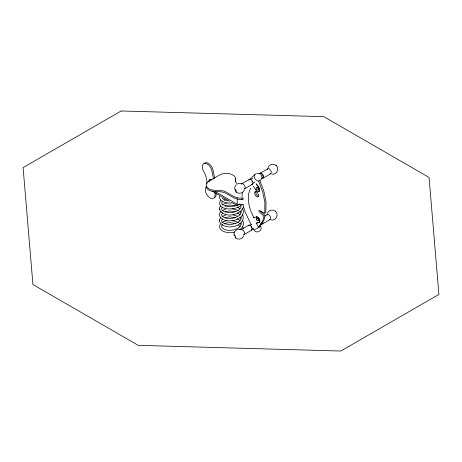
<?xml version="1.0" encoding="UTF-8"?>
<svg xmlns="http://www.w3.org/2000/svg" width="462" height="462" viewBox="0 0 462 462"><rect width="100%" height="100%" fill="white"/><g stroke="black" fill="none" stroke-linecap="round" stroke-linejoin="round"><path stroke-width="0.69" d="M256.358 219.363L256.537 218.249L257.519 218.07L256.537 218.249M256.491 219.721C257.767 222.517 259.529 219.127 257.253 218.226M242.463 220.218C244.681 223.441 242.902 227.772 239.818 229.706M233.974 234.107C233.922 230.752 237.734 228.164 240.806 229.533M241.932 196.494L242.417 192.527M219.404 196.263C219.103 202.085 227.033 203.505 231.491 202.991M219.329 209.061L219.438 207.819L220.518 206.006M219.329 220.882L219.438 219.641L220.518 217.827M234.684 187.67L235.17 186.082L236.249 184.69M264.801 212.976L264.882 202.535L262.659 191.701L258.674 181.358M256.664 189.045L256.456 188.017L257.086 187.312M258.35 190.021C258.986 189.05 258.015 187.376 256.86 187.439M258.714 189.697L258.83 189.079L258.564 189.235M257.103 189.686L258.154 190.136L258.83 189.403L258.564 189.559M243.364 207.045C240.431 216.181 222.597 218.491 219.294 208.807M244.375 189.917C243.376 193.312 238.484 194.537 236.117 191.851M268.024 167.631C269.023 164.235 273.914 163.011 276.282 165.696M243.734 235.736C242.735 239.137 237.843 240.361 235.476 237.67M267.382 213.456C268.382 210.054 273.273 208.836 275.641 211.521M264.795 212.988L264.668 213.173A0.705 0.404 60 0 1 264.316 213.144L259.407 210.678A0.739 0.427 60 0 0 259.038 210.643A0.774 0.445 60 0 0 259.038 211.521L263.738 215.945A0.78 0.45 60 0 1 263.894 216.482L262.803 220.824L258.42 227.327L256.664 223.614M206.196 186.815L205.382 188.19A6.895 3.979 60 0 0 209.459 197.58A6.895 3.979 60 0 0 214.969 195.178L214.969 192.348M220.426 223.81C215.991 231.271 229.325 234.257 234.396 232.016M220.438 200.179C215.471 210.92 236.365 210.689 240.869 205.232M259.575 226.663L263.952 220.155L265.049 215.818A0.78 0.45 60 0 0 264.888 215.275L260.187 210.857M243.052 197.522L242.238 197.955A9.176 5.301 0 0 1 238.779 198.065L234.35 196.835L225.566 191.765A12.601 7.271 0 0 0 216.251 190.321L215.592 190.373A9.402 5.429 0 0 1 206.907 187.023A9.402 5.429 0 0 1 208.945 181.11L219.583 174.965A9.402 5.429 0 0 1 229.828 173.793A9.402 5.429 0 0 1 235.632 178.806L235.545 179.187A12.601 7.271 0 0 0 237.56 184.176M243.029 198.879L242.238 199.284A9.176 5.301 0 0 1 238.779 199.393L234.35 198.169L225.566 193.093A12.601 7.271 0 0 0 216.251 191.655L215.592 191.707A9.402 5.429 0 0 1 206.191 186.278M222.638 201.161L221.529 203.072L223.238 205.134M222.563 207.138L221.512 208.587L221.991 209.962C227.009 215.396 241.742 212.15 241.158 205.116M221.102 211.325C215.488 216.603 225.075 221.852 230.041 220.784C236.33 221.246 246.581 215.789 242.469 208.402M222.649 212.959L221.621 214.276L221.662 215.35C225.941 221.61 241.811 218.035 241.17 211.122M222.563 218.93L221.517 220.38L221.991 221.76C227.061 227.327 242.001 223.521 241.21 217.123M222.649 224.763L221.645 225.93L221.656 227.148C226.005 233.558 242.417 229.435 241.176 222.921M249.341 179.695L254.845 174.59M221.962 222.505L224.411 221.304L227.206 220.657M222.043 204.712L227.154 202.939M222.13 210.568L225.722 209.124M222.037 216.534L225.785 215.015M211.994 179.978L210.499 179.799A3.072 1.773 60 0 0 208.963 181.982M241.655 183.841L249.422 179.36A2.882 1.663 60 0 1 252.633 181.653A2.882 1.663 60 0 1 251.432 184.43M260.06 173.215L267.821 168.734M250.375 179.602L252.737 178.24M252.57 183.402L254.932 182.04M261.434 178.286L262.612 177.604A2.195 1.265 60 0 0 262.745 175.323A2.195 1.265 60 0 0 260.741 173.706L260.418 173.804A2.195 1.265 60 0 0 260.175 174.03M244.577 188.814L252.339 184.332M262.976 178.188L270.744 173.706M253.794 186.29L253.528 186.44L256.058 190.148A3.072 1.773 60 0 0 259.101 191.441A3.072 1.773 60 0 0 258.703 187.693L256.173 183.992L256.439 183.836L258.968 187.543A3.072 1.773 60 0 1 258.477 191.563M257.917 187.89L258.35 188.525M258.154 188.184L258.183 187.734M258.489 188.883L258.784 189.108M231.658 202.414L237.173 205.596L240.125 203.886M253.898 217.504L253.632 217.654L256.497 216.863A3.072 1.773 60 0 1 259.529 219.202A3.072 1.773 60 0 1 259.015 222.401L256.15 223.192L259.015 222.401M256.497 216.863L256.231 217.019A3.072 1.773 60 0 1 259.257 219.352A3.072 1.773 60 0 1 258.749 222.557M257.53 218.399L257.796 218.642M258.033 218.948L258.443 219.167M241.014 229.66L248.781 225.179M264.79 215.939L267.18 214.559M249.734 225.427L251.507 224.399M258.322 220.576L257.975 220.865M251.34 229.568L253.702 228.199M260.793 224.11L261.971 223.423A2.195 1.265 60 0 0 262.376 221.927M243.936 234.632L251.698 230.151M262.335 224.012L270.103 219.531M224.105 200.208L225.173 199.798M224.11 223.816C227.373 222.372 231.456 222.424 235.135 223.614M224.128 205.648C227.749 207.236 232.409 207.016 236.348 205.382M238.086 183.633L239.824 183.362L241.447 183.714M262.612 177.604L262.295 177.703A2.195 1.265 60 0 1 261.919 177.668M261.971 223.423L261.654 223.527A2.195 1.265 60 0 1 261.278 223.487M225.104 205.723L230.001 205.018L235.094 205.896M225.185 211.602L229.978 210.915L235.135 211.804M225.11 217.521L230.007 216.817L235.1 217.694M257.074 173.314L259.217 173.516M241.349 198.989L243.439 199.116M243.439 204.643L237.173 204.262L215.125 191.534M271.835 174.128C276.744 175.283 279.943 168.249 275.901 165.304M271.194 219.947C276.103 221.107 279.302 214.073 275.26 211.122M231.988 208.824L235.799 209.667L238.438 210.787M231.988 220.628L235.799 221.471L238.438 222.592M227.495 200.675L224.214 199.798L222.158 198.325M232.963 214.859L237.197 216.101M237.532 212.815L240.096 214.847M237.474 206.901L240.026 208.882M237.474 218.699L240.032 220.68M212.064 191.095L229.822 201.351M239.813 211.561L240.858 212.41M239.749 217.423L240.916 218.382M239.813 223.371L240.858 224.22M238.484 225.179L240.096 226.651M235.891 191.615L235.684 191.407L236.498 192.244M235.043 237.225L235.857 238.069M254.002 230.371C256.179 233.72 261.989 231.295 261.134 227.385M260.978 174.809L261.769 176.692M255.602 188.935L256.323 189.992M242.521 214.397C247.615 226.709 222.528 231.93 219.294 220.628M242.515 226.207L243.376 228.407M251.103 224.497L245.103 211.994L242.937 204.701M251.085 211.81L254.048 218.076M259.829 180.694L263.814 191.031L266.031 201.871L265.823 212.508A0.705 0.404 60 0 1 265.465 212.48M214.715 178.424L213.028 170.172A6.895 3.979 60 0 0 208.957 163.692A6.895 3.979 60 0 0 204.1 163.652M213.565 179.089L211.879 170.836A6.895 3.979 60 0 0 205.307 163.294A6.895 3.979 60 0 0 202.945 169.941C205.359 174.18 207.299 178.892 206.912 183.876M237.173 198.735L237.173 205.596M216.118 193.099L216.118 194.514A6.895 3.979 60 0 1 214.691 197.672M250.849 211.18A30.007 17.325 60 0 1 250.762 188.242M256.081 191.499A2.911 1.681 60 0 0 256.081 193.832L256.803 195.108A2.749 1.588 60 0 0 258.784 196.246M261.423 178.332A4.008 3.246 47.2 0 1 258.148 180.919A4.008 3.246 47.2 0 1 254.325 177.477A4.008 3.246 47.2 0 1 256.277 173.695M251.016 226.565A2.195 1.265 60 0 1 251.34 227.033M251.582 227.547A2.195 1.265 60 0 1 251.738 228.066M251.975 181.208A2.195 1.265 60 0 1 252.223 181.722M260.452 226.213A4.014 0.427 -25.7 0 1 257.346 228.361A4.014 0.427 -25.7 0 1 253.771 229.418M209.153 181.139A3.072 1.773 60 0 1 210.764 179.649M248.464 225.491A2.882 1.663 60 0 1 251.663 226.802A2.882 1.663 60 0 1 251.282 230.29M240.696 229.972A2.882 1.663 60 0 1 243.901 231.283A2.882 1.663 60 0 1 243.52 234.771M266.863 214.865A2.882 1.663 60 0 1 270.062 216.176A2.882 1.663 60 0 1 269.681 219.669M262.63 221.333A2.882 1.663 60 0 1 260.903 223.897M248.903 180.122A2.882 1.663 60 0 1 249.105 179.666M241.337 184.147A2.882 1.663 60 0 1 244.542 185.464A2.882 1.663 60 0 1 244.161 188.952M235.308 178.73A9.402 5.429 0 0 1 235.632 180.134L235.545 180.515A12.601 7.271 0 0 0 235.447 181.785M259.54 173.983A2.882 1.663 60 0 1 261.844 173.568A2.882 1.663 60 0 1 263.548 177.05A2.882 1.663 60 0 1 261.544 178.072M267.307 169.502A2.882 1.663 60 0 1 270.703 170.357A2.882 1.663 60 0 1 269.831 173.804M234.719 188.825L236.047 190.65L234.719 188.825M234.078 234.644L235.406 236.469L234.072 234.673M255.243 191.863L254.926 192.163A2.911 1.681 60 0 0 254.926 194.496L255.653 195.773A2.749 1.588 60 0 0 257.629 196.916L258.356 196.477A2.911 1.681 60 0 0 258.553 194.82L257.629 192.873A2.749 1.588 60 0 0 255.653 191.73L255.243 191.863M121.171 110.972L23.1 167.59L32.935 284.557L138.236 345.351L340.829 351.028L438.9 294.41L429.065 177.443L323.764 116.649L121.171 110.972"/></g></svg>
